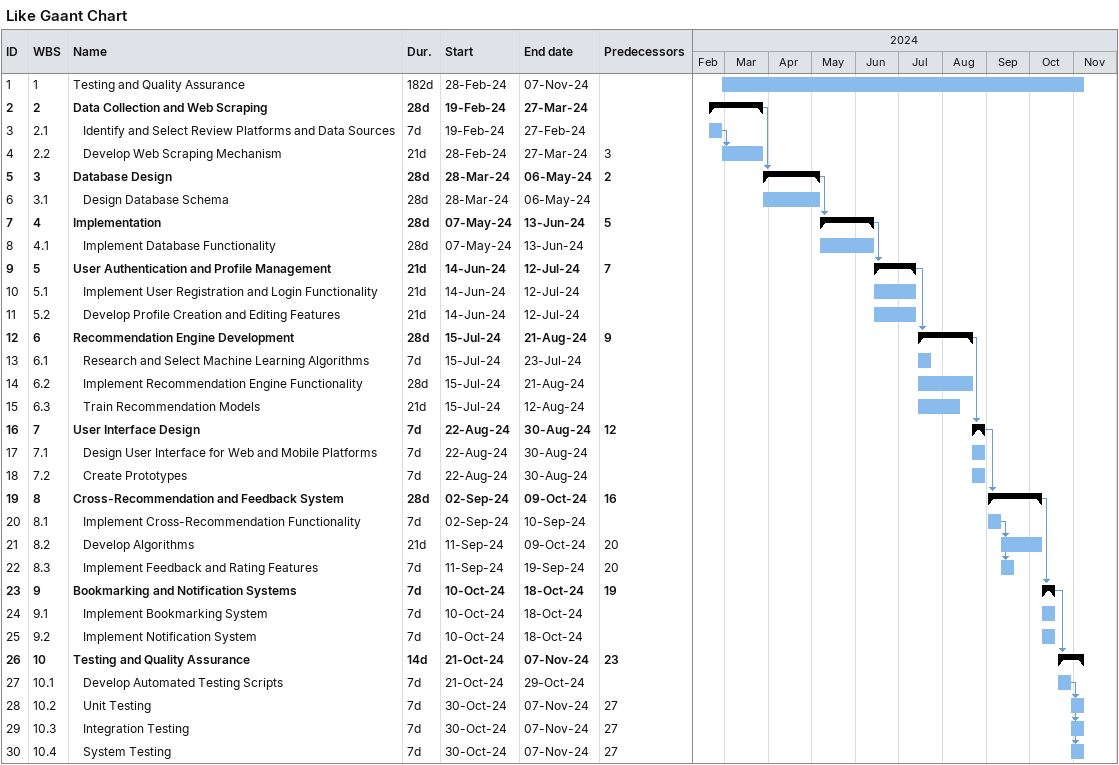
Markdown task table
Like Gaant Chart

| ID | WBS | Task | Duration | Start | Finish | Predecessors |
|---|---|---|---|---|---|---|
| 1 | 1 | Testing and Quality Assurance | 182d | 2024-02-28 | 2024-11-07 |  |
| 2 | 2 | **Data Collection and Web Scraping** | 28d | 2024-02-19 | 2024-03-27 |  |
| 3 | 2.1 | Identify and Select Review Platforms and Data Sources | 7d | 2024-02-19 | 2024-02-27 |  |
| 4 | 2.2 | Develop Web Scraping Mechanism | 21d | 2024-02-28 | 2024-03-27 | 3 |
| 5 | 3 | **Database Design** | 28d | 2024-03-28 | 2024-05-06 | 2 |
| 6 | 3.1 | Design Database Schema | 28d | 2024-03-28 | 2024-05-06 |  |
| 7 | 4 | **Implementation** | 28d | 2024-05-07 | 2024-06-13 | 5 |
| 8 | 4.1 | Implement Database Functionality | 28d | 2024-05-07 | 2024-06-13 |  |
| 9 | 5 | **User Authentication and Profile Management** | 21d | 2024-06-14 | 2024-07-12 | 7 |
| 10 | 5.1 | Implement User Registration and Login Functionality | 21d | 2024-06-14 | 2024-07-12 |  |
| 11 | 5.2 | Develop Profile Creation and Editing Features | 21d | 2024-06-14 | 2024-07-12 |  |
| 12 | 6 | **Recommendation Engine Development** | 28d | 2024-07-15 | 2024-08-21 | 9 |
| 13 | 6.1 | Research and Select Machine Learning Algorithms | 7d | 2024-07-15 | 2024-07-23 |  |
| 14 | 6.2 | Implement Recommendation Engine Functionality | 28d | 2024-07-15 | 2024-08-21 |  |
| 15 | 6.3 | Train Recommendation Models | 21d | 2024-07-15 | 2024-08-12 |  |
| 16 | 7 | **User Interface Design** | 7d | 2024-08-22 | 2024-08-30 | 12 |
| 17 | 7.1 | Design User Interface for Web and Mobile Platforms | 7d | 2024-08-22 | 2024-08-30 |  |
| 18 | 7.2 | Create Prototypes | 7d | 2024-08-22 | 2024-08-30 |  |
| 19 | 8 | **Cross-Recommendation and Feedback System** | 28d | 2024-09-02 | 2024-10-09 | 16 |
| 20 | 8.1 | Implement Cross-Recommendation Functionality | 7d | 2024-09-02 | 2024-09-10 |  |
| 21 | 8.2 | Develop Algorithms | 21d | 2024-09-11 | 2024-10-09 | 20 |
| 22 | 8.3 | Implement Feedback and Rating Features | 7d | 2024-09-11 | 2024-09-19 | 20 |
| 23 | 9 | **Bookmarking and Notification Systems** | 7d | 2024-10-10 | 2024-10-18 | 19 |
| 24 | 9.1 | Implement Bookmarking System | 7d | 2024-10-10 | 2024-10-18 |  |
| 25 | 9.2 | Implement Notification System | 7d | 2024-10-10 | 2024-10-18 |  |
| 26 | 10 | **Testing and Quality Assurance** | 14d | 2024-10-21 | 2024-11-07 | 23 |
| 27 | 10.1 | Develop Automated Testing Scripts | 7d | 2024-10-21 | 2024-10-29 |  |
| 28 | 10.2 | Unit Testing | 7d | 2024-10-30 | 2024-11-07 | 27 |
| 29 | 10.3 | Integration Testing | 7d | 2024-10-30 | 2024-11-07 | 27 |
| 30 | 10.4 | System Testing | 7d | 2024-10-30 | 2024-11-07 | 27 |
